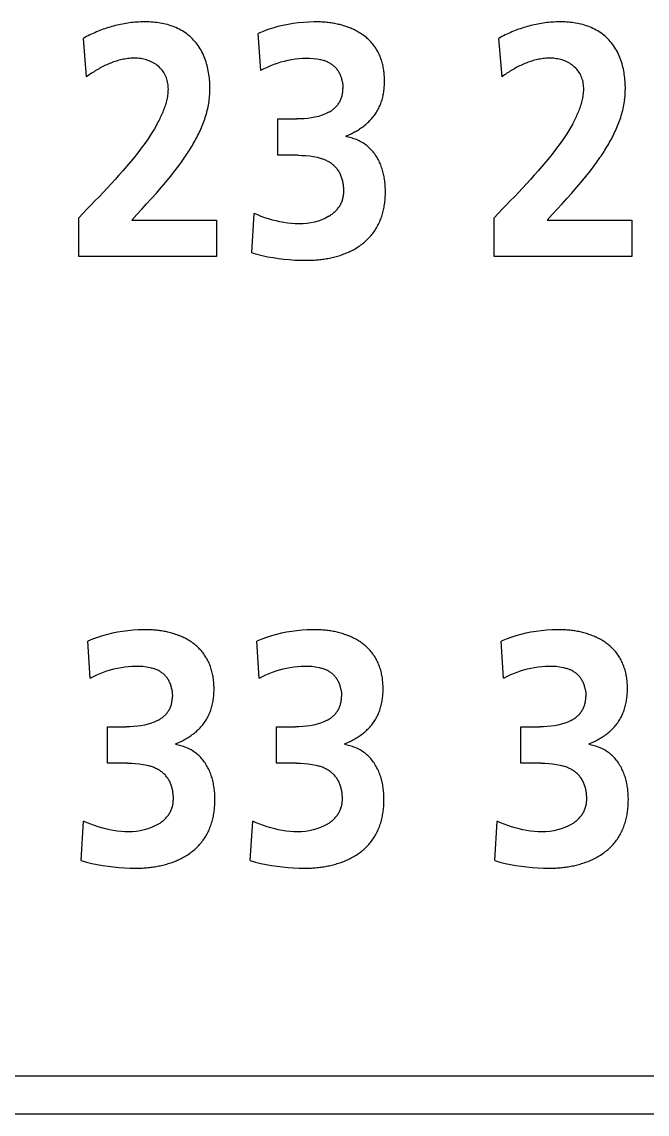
# Model space of a CAD drawing. Extents: x 168 to 388, y 259 to 356.
# Drawn here: x 315.9 to 320.78, y 321.17 to 329.69 of the extents above; entities that cross this region are included whole.
import ezdxf

# ---------------------------------------------------------------- set-up
doc = ezdxf.new("R2010")
doc.units = 0
doc.header["$MEASUREMENT"] = 0
doc.layers.get('0').update_dxf_attribs({"linetype": 'CONTINUOUS'})

msp = doc.modelspace()

# ---------------------------------------------------------------- linework, layer by layer
at = {"color": 7, "linetype": 'Continuous'}
for p, q in [((317.9395, 329.666), (317.9, 329.6565)), ((317.9788, 329.674), (317.9395, 329.666)), ((318.0188, 329.6807), (317.9788, 329.674)), ((318.059, 329.686), (318.0188, 329.6807)), ((318.1003, 329.6901), (318.059, 329.686)), ((318.1408, 329.6926), (318.1003, 329.6901)), ((318.1813, 329.6939), (318.1408, 329.6926)), ((318.2219, 329.6936), (318.1813, 329.6939)), ((317.7842, 329.6192), (317.7467, 329.6037)), ((317.7653, 329.3149), (317.7467, 329.6037)), ((317.8223, 329.6331), (317.7842, 329.6192)), ((317.8609, 329.6455), (317.8223, 329.6331)), ((317.9, 329.6565), (317.8609, 329.6455)), ((316.4062, 329.2659), (316.3807, 329.565)), ((319.6508, 329.2659), (319.6253, 329.565)), ((318.0913, 329.4093), (318.1196, 329.4102)), ((318.1196, 329.4102), (318.148, 329.41)), ((318.148, 329.41), (318.1764, 329.4082)), ((317.7665, 329.3155), (317.7917, 329.3287)), ((317.7917, 329.3287), (317.8174, 329.341)), ((317.8174, 329.341), (317.8435, 329.3524)), ((317.8435, 329.3524), (317.87, 329.3628)), ((317.87, 329.3628), (317.8965, 329.3722)), ((317.8965, 329.3722), (317.9237, 329.3807)), ((317.9237, 329.3807), (317.9512, 329.3882)), ((317.9512, 329.3882), (317.9789, 329.3946)), ((317.9789, 329.3946), (318.0065, 329.3998)), ((318.0065, 329.3998), (318.0346, 329.4041)), ((318.0346, 329.4041), (318.0629, 329.4073)), ((318.0629, 329.4073), (318.0913, 329.4093)), ((318.1764, 329.4082), (318.2047, 329.4047)), ((318.2047, 329.4047), (318.2326, 329.3991)), ((318.2326, 329.3991), (318.26, 329.3912)), ((318.4029, 329.2298), (318.4067, 329.2015)), ((318.4067, 329.2015), (318.4078, 329.1731)), ((318.2964, 328.9876), (318.2709, 328.975)), ((316.9578, 328.8982), (316.935, 328.8587)), ((317.8996, 328.6522), (317.8996, 328.9359)), ((317.8996, 328.9359), (318.0481, 328.9359)), ((318.0766, 328.9363), (318.0481, 328.9359)), ((318.105, 328.9378), (318.0766, 328.9363)), ((318.1334, 328.9404), (318.105, 328.9378)), ((318.1616, 328.9442), (318.1334, 328.9404)), ((318.1896, 328.9494), (318.1616, 328.9442)), ((318.2173, 328.9561), (318.1896, 328.9494)), ((318.2444, 328.9646), (318.2173, 328.9561)), ((318.2709, 328.975), (318.2444, 328.9646)), ((320.2023, 328.8981), (320.1795, 328.8585)), ((316.9109, 328.8199), (316.8857, 328.7818)), ((316.935, 328.8587), (316.9109, 328.8199)), ((320.1554, 328.8197), (320.1301, 328.7817)), ((320.1795, 328.8585), (320.1554, 328.8197)), ((316.8595, 328.7444), (316.8325, 328.7076)), ((316.8857, 328.7818), (316.8595, 328.7444)), ((320.1039, 328.7443), (320.0769, 328.7074)), ((320.1301, 328.7817), (320.1039, 328.7443)), ((316.8048, 328.6712), (316.7764, 328.6354)), ((316.8325, 328.7076), (316.8048, 328.6712)), ((318.0574, 328.6522), (317.8996, 328.6522)), ((318.0574, 328.6522), (318.0874, 328.6518)), ((318.0874, 328.6518), (318.1176, 328.65)), ((318.1176, 328.65), (318.1482, 328.647)), ((318.1482, 328.647), (318.1782, 328.6425)), ((318.1782, 328.6425), (318.2078, 328.6363)), ((320.0492, 328.6711), (320.0209, 328.6353)), ((320.0769, 328.7074), (320.0492, 328.6711)), ((316.7182, 328.5651), (316.6884, 328.5305)), ((316.7476, 328.6), (316.7182, 328.5651)), ((316.7764, 328.6354), (316.7476, 328.6)), ((317.0959, 328.5313), (317.1302, 328.5766)), ((318.2078, 328.6363), (318.237, 328.628)), ((319.9626, 328.5649), (319.9328, 328.5303)), ((319.992, 328.5999), (319.9626, 328.5649)), ((320.0209, 328.6353), (319.992, 328.5999)), ((320.3404, 328.5314), (320.3746, 328.5766)), ((316.6582, 328.4962), (316.6276, 328.4622)), ((316.6884, 328.5305), (316.6582, 328.4962)), ((317.0246, 328.4431), (317.0607, 328.4869)), ((317.0607, 328.4869), (317.0959, 328.5313)), ((319.9026, 328.4961), (319.872, 328.4621)), ((319.9328, 328.5303), (319.9026, 328.4961)), ((320.2691, 328.4431), (320.3052, 328.4869)), ((320.3052, 328.4869), (320.3404, 328.5314)), ((316.5656, 328.3952), (316.5342, 328.362)), ((316.5967, 328.4286), (316.5656, 328.3952)), ((316.6276, 328.4622), (316.5967, 328.4286)), ((316.9506, 328.3572), (316.9879, 328.3999)), ((316.9879, 328.3999), (317.0246, 328.4431)), ((319.81, 328.3951), (319.7786, 328.3619)), ((319.8411, 328.4285), (319.81, 328.3951)), ((319.872, 328.4621), (319.8411, 328.4285)), ((320.195, 328.3572), (320.2323, 328.3999)), ((320.2323, 328.3999), (320.2691, 328.4431)), ((316.5026, 328.329), (316.4709, 328.2962)), ((316.5342, 328.362), (316.5026, 328.329)), ((316.8747, 328.2729), (316.9128, 328.3149)), ((316.9128, 328.3149), (316.9506, 328.3572)), ((319.747, 328.3289), (319.7152, 328.2961)), ((319.7786, 328.3619), (319.747, 328.3289)), ((320.1191, 328.2729), (320.1572, 328.3149)), ((320.1572, 328.3149), (320.195, 328.3572)), ((316.4071, 328.2308), (316.3754, 328.1979)), ((316.4389, 328.2635), (316.4071, 328.2308)), ((316.4709, 328.2962), (316.4389, 328.2635)), ((316.798, 328.1893), (316.8364, 328.2311)), ((316.8364, 328.2311), (316.8747, 328.2729)), ((319.6514, 328.2308), (319.6196, 328.1979)), ((319.6833, 328.2634), (319.6514, 328.2308)), ((319.7152, 328.2961), (319.6833, 328.2634)), ((320.0425, 328.1893), (320.0808, 328.2311)), ((320.0808, 328.2311), (320.1191, 328.2729)), ((316.3754, 328.1979), (316.3438, 328.1649)), ((316.3438, 327.8633), (316.3438, 328.1649)), ((316.759, 328.147), (316.798, 328.1893)), ((316.759, 328.147), (317.4201, 328.147)), ((317.4201, 328.147), (317.4201, 327.8633)), ((317.6957, 327.8917), (317.7143, 328.1985)), ((317.7422, 328.1866), (317.7143, 328.1985)), ((317.7704, 328.1755), (317.7422, 328.1866)), ((317.7989, 328.1652), (317.7704, 328.1755)), ((317.8276, 328.1556), (317.7989, 328.1652)), ((317.8567, 328.147), (317.8276, 328.1556)), ((317.886, 328.1393), (317.8567, 328.147)), ((317.9156, 328.1327), (317.886, 328.1393)), ((317.9453, 328.127), (317.9156, 328.1327)), ((318.1861, 328.1307), (318.1565, 328.1241)), ((318.2152, 328.1392), (318.1861, 328.1307)), ((318.2436, 328.1496), (318.2152, 328.1392)), ((318.2712, 328.1621), (318.2436, 328.1496)), ((318.2977, 328.1768), (318.2712, 328.1621)), ((319.6196, 328.1979), (319.5881, 328.1649)), ((319.5881, 327.8633), (319.5881, 328.1649)), ((320.0035, 328.147), (320.0425, 328.1893)), ((320.0035, 328.147), (320.6647, 328.147)), ((320.6647, 328.147), (320.6647, 327.8633)), ((317.9759, 328.1224), (317.9453, 328.127)), ((318.0061, 328.1191), (317.9759, 328.1224)), ((318.0358, 328.117), (318.0061, 328.1191)), ((318.0661, 328.116), (318.0358, 328.117)), ((318.0964, 328.1167), (318.0661, 328.116)), ((318.1266, 328.1193), (318.0964, 328.1167)), ((318.1565, 328.1241), (318.1266, 328.1193)), ((317.6957, 327.8917), (317.7355, 327.8799)), ((317.7355, 327.8799), (317.7773, 327.8695)), ((317.4201, 327.8633), (316.3438, 327.8633)), ((317.7773, 327.8695), (317.8195, 327.8607)), ((317.8195, 327.8607), (317.8619, 327.8531)), ((317.8619, 327.8531), (317.9045, 327.8468)), ((317.9045, 327.8468), (317.9473, 327.8417)), ((317.9473, 327.8417), (317.9902, 327.8377)), ((317.9902, 327.8377), (318.0332, 327.8347)), ((318.0332, 327.8347), (318.0771, 327.8329)), ((318.0771, 327.8329), (318.1201, 327.8323)), ((318.1201, 327.8323), (318.1628, 327.8332)), ((320.6647, 327.8633), (319.5881, 327.8633)), ((316.5294, 324.9001), (316.4908, 324.8877)), ((316.5685, 324.911), (316.5294, 324.9001)), ((316.6079, 324.9205), (316.5685, 324.911)), ((316.6473, 324.9285), (316.6079, 324.9205)), ((316.6873, 324.9353), (316.6473, 324.9285)), ((316.7275, 324.9406), (316.6873, 324.9353)), ((316.7687, 324.9446), (316.7275, 324.9406)), ((316.8092, 324.9472), (316.7687, 324.9446)), ((316.8498, 324.9485), (316.8092, 324.9472)), ((316.8904, 324.9482), (316.8498, 324.9485)), ((317.8499, 324.9001), (317.8113, 324.8877)), ((317.889, 324.911), (317.8499, 324.9001)), ((317.9285, 324.9205), (317.889, 324.911)), ((317.9678, 324.9285), (317.9285, 324.9205)), ((318.0078, 324.9353), (317.9678, 324.9285)), ((318.048, 324.9406), (318.0078, 324.9353)), ((318.0892, 324.9446), (318.048, 324.9406)), ((318.1297, 324.9472), (318.0892, 324.9446)), ((318.1703, 324.9485), (318.1297, 324.9472)), ((318.2109, 324.9482), (318.1703, 324.9485)), ((319.7585, 324.9001), (319.7199, 324.8877)), ((319.7976, 324.911), (319.7585, 324.9001)), ((319.837, 324.9205), (319.7976, 324.911)), ((319.8764, 324.9285), (319.837, 324.9205)), ((319.9164, 324.9353), (319.8764, 324.9285)), ((319.9566, 324.9406), (319.9164, 324.9353)), ((319.9978, 324.9446), (319.9566, 324.9406)), ((320.0383, 324.9472), (319.9978, 324.9446)), ((320.0789, 324.9485), (320.0383, 324.9472)), ((320.1195, 324.9482), (320.0789, 324.9485)), ((316.4527, 324.8737), (316.4151, 324.8583)), ((316.4337, 324.5694), (316.4151, 324.8583)), ((316.4908, 324.8877), (316.4527, 324.8737)), ((317.7732, 324.8737), (317.7356, 324.8583)), ((317.7542, 324.5694), (317.7356, 324.8583)), ((317.8113, 324.8877), (317.7732, 324.8737)), ((319.6817, 324.8737), (319.6442, 324.8583)), ((319.6628, 324.5694), (319.6442, 324.8583)), ((319.7199, 324.8877), (319.6817, 324.8737)), ((316.565, 324.6268), (316.5922, 324.6352)), ((316.5922, 324.6352), (316.6196, 324.6427)), ((316.6196, 324.6427), (316.6474, 324.6491)), ((316.6474, 324.6491), (316.6749, 324.6544)), ((316.6749, 324.6544), (316.7031, 324.6586)), ((316.7031, 324.6586), (316.7314, 324.6618)), ((316.7314, 324.6618), (316.7598, 324.6639)), ((316.7598, 324.6639), (316.7881, 324.6648)), ((316.7881, 324.6648), (316.8165, 324.6645)), ((316.8165, 324.6645), (316.8449, 324.6628)), ((316.8449, 324.6628), (316.8732, 324.6592)), ((316.8732, 324.6592), (316.9011, 324.6536)), ((316.9011, 324.6536), (316.9285, 324.6458)), ((317.8853, 324.6267), (317.9125, 324.6352)), ((317.9125, 324.6352), (317.94, 324.6427)), ((317.94, 324.6427), (317.9677, 324.6491)), ((317.9677, 324.6491), (317.9953, 324.6544)), ((317.9953, 324.6544), (318.0235, 324.6587)), ((318.0235, 324.6587), (318.0518, 324.6618)), ((318.0518, 324.6618), (318.0802, 324.6639)), ((318.0802, 324.6639), (318.1085, 324.6648)), ((318.1085, 324.6648), (318.137, 324.6645)), ((318.137, 324.6645), (318.1654, 324.6628)), ((318.1654, 324.6628), (318.1937, 324.6592)), ((318.1937, 324.6592), (318.2216, 324.6536)), ((318.2216, 324.6536), (318.2489, 324.6458)), ((319.7941, 324.6268), (319.8212, 324.6352)), ((319.8212, 324.6352), (319.8487, 324.6427)), ((319.8487, 324.6427), (319.8765, 324.6491)), ((319.8765, 324.6491), (319.904, 324.6544)), ((319.904, 324.6544), (319.9322, 324.6586)), ((319.9322, 324.6586), (319.9605, 324.6618)), ((319.9605, 324.6618), (319.9889, 324.6639)), ((319.9889, 324.6639), (320.0171, 324.6648)), ((320.0171, 324.6648), (320.0456, 324.6645)), ((320.0456, 324.6645), (320.074, 324.6628)), ((320.074, 324.6628), (320.1023, 324.6592)), ((320.1023, 324.6592), (320.1302, 324.6536)), ((320.1302, 324.6536), (320.1575, 324.6458)), ((316.4349, 324.5701), (316.4602, 324.5832)), ((316.4602, 324.5832), (316.4859, 324.5955)), ((316.4859, 324.5955), (316.512, 324.6069)), ((316.512, 324.6069), (316.5384, 324.6174)), ((316.5384, 324.6174), (316.565, 324.6268)), ((317.7554, 324.57), (317.7806, 324.5832)), ((317.7806, 324.5832), (317.8063, 324.5955)), ((317.8063, 324.5955), (317.8324, 324.6069)), ((317.8324, 324.6069), (317.8589, 324.6174)), ((317.8589, 324.6174), (317.8853, 324.6267)), ((319.664, 324.5701), (319.6893, 324.5832)), ((319.6893, 324.5832), (319.7149, 324.5955)), ((319.7149, 324.5955), (319.741, 324.6069)), ((319.741, 324.6069), (319.7675, 324.6174)), ((319.7675, 324.6174), (319.7941, 324.6268)), ((317.0713, 324.4843), (317.0751, 324.4561)), ((318.3918, 324.4843), (318.3956, 324.4561)), ((320.3004, 324.4843), (320.3042, 324.4561)), ((317.0751, 324.4561), (317.0763, 324.4277)), ((318.3956, 324.4561), (318.3967, 324.4277)), ((320.3042, 324.4561), (320.3053, 324.4277)), ((316.886, 324.2107), (316.8584, 324.2039)), ((316.9132, 324.2191), (316.886, 324.2107)), ((316.9397, 324.2296), (316.9132, 324.2191)), ((316.9652, 324.2422), (316.9397, 324.2296)), ((318.2062, 324.2106), (318.1786, 324.2039)), ((318.2334, 324.2191), (318.2062, 324.2106)), ((318.2599, 324.2295), (318.2334, 324.2191)), ((318.2854, 324.2422), (318.2599, 324.2295)), ((320.1148, 324.2106), (320.0871, 324.2039)), ((320.142, 324.2191), (320.1148, 324.2106)), ((320.1685, 324.2295), (320.142, 324.2191)), ((320.194, 324.2422), (320.1685, 324.2295)), ((316.5684, 323.9068), (316.5684, 324.1905)), ((316.5684, 324.1905), (316.7169, 324.1905)), ((316.7454, 324.1909), (316.7169, 324.1905)), ((316.7738, 324.1924), (316.7454, 324.1909)), ((316.8022, 324.195), (316.7738, 324.1924)), ((316.8304, 324.1988), (316.8022, 324.195)), ((316.8584, 324.2039), (316.8304, 324.1988)), ((317.8886, 323.9068), (317.8886, 324.1905)), ((317.8886, 324.1905), (318.0371, 324.1905)), ((318.0655, 324.1909), (318.0371, 324.1905)), ((318.094, 324.1924), (318.0655, 324.1909)), ((318.1223, 324.195), (318.094, 324.1924)), ((318.1506, 324.1988), (318.1223, 324.195)), ((318.1786, 324.2039), (318.1506, 324.1988)), ((319.7972, 323.9068), (319.7972, 324.1905)), ((319.7972, 324.1905), (319.9457, 324.1905)), ((319.9741, 324.1909), (319.9457, 324.1905)), ((320.0026, 324.1924), (319.9741, 324.1909)), ((320.0309, 324.195), (320.0026, 324.1924)), ((320.0591, 324.1988), (320.0309, 324.195)), ((320.0871, 324.2039), (320.0591, 324.1988)), ((316.7259, 323.9068), (316.5684, 323.9068)), ((316.7259, 323.9068), (316.7558, 323.9063)), ((316.7558, 323.9063), (316.7861, 323.9046)), ((316.7861, 323.9046), (316.8167, 323.9016)), ((316.8167, 323.9016), (316.8467, 323.8971)), ((316.8467, 323.8971), (316.8764, 323.8908)), ((316.8764, 323.8908), (316.9055, 323.8825)), ((318.0464, 323.9068), (317.8886, 323.9068)), ((318.0464, 323.9068), (318.0763, 323.9063)), ((318.0763, 323.9063), (318.1065, 323.9046)), ((318.1065, 323.9046), (318.137, 323.9016)), ((318.137, 323.9016), (318.167, 323.8971)), ((318.167, 323.8971), (318.1966, 323.8908)), ((318.1966, 323.8908), (318.2258, 323.8825)), ((319.955, 323.9068), (319.7972, 323.9068)), ((319.955, 323.9068), (319.9849, 323.9063)), ((319.9849, 323.9063), (320.0152, 323.9046)), ((320.0152, 323.9046), (320.0456, 323.9016)), ((320.0456, 323.9016), (320.0756, 323.8971)), ((320.0756, 323.8971), (320.1053, 323.8909)), ((320.1053, 323.8909), (320.1344, 323.8826)), ((316.3641, 323.1463), (316.3827, 323.453)), ((316.4107, 323.4412), (316.3827, 323.453)), ((316.4389, 323.4301), (316.4107, 323.4412)), ((317.6843, 323.1463), (317.7029, 323.453)), ((317.7308, 323.4412), (317.7029, 323.453)), ((317.759, 323.4301), (317.7308, 323.4412)), ((319.5932, 323.1463), (319.6115, 323.453)), ((319.6394, 323.4412), (319.6115, 323.453)), ((319.6676, 323.4301), (319.6394, 323.4412)), ((316.4674, 323.4197), (316.4389, 323.4301)), ((316.4961, 323.4102), (316.4674, 323.4197)), ((316.5252, 323.4016), (316.4961, 323.4102)), ((316.5545, 323.3939), (316.5252, 323.4016)), ((316.5841, 323.3872), (316.5545, 323.3939)), ((316.6139, 323.3816), (316.5841, 323.3872)), ((316.6444, 323.377), (316.6139, 323.3816)), ((316.6745, 323.3737), (316.6444, 323.377)), ((316.7043, 323.3715), (316.6745, 323.3737)), ((316.7346, 323.3705), (316.7043, 323.3715)), ((316.7649, 323.3712), (316.7346, 323.3705)), ((316.7951, 323.3739), (316.7649, 323.3712)), ((316.825, 323.3786), (316.7951, 323.3739)), ((316.8546, 323.3852), (316.825, 323.3786)), ((316.8837, 323.3937), (316.8546, 323.3852)), ((316.9122, 323.4042), (316.8837, 323.3937)), ((316.9398, 323.4166), (316.9122, 323.4042)), ((316.9663, 323.4313), (316.9398, 323.4166)), ((317.7875, 323.4198), (317.759, 323.4301)), ((317.8163, 323.4103), (317.7875, 323.4198)), ((317.8454, 323.4016), (317.8163, 323.4103)), ((317.8747, 323.394), (317.8454, 323.4016)), ((317.9043, 323.3873), (317.8747, 323.394)), ((317.934, 323.3816), (317.9043, 323.3873)), ((317.9648, 323.377), (317.934, 323.3816)), ((317.9949, 323.3736), (317.9648, 323.377)), ((318.0245, 323.3715), (317.9949, 323.3736)), ((318.0548, 323.3705), (318.0245, 323.3715)), ((318.0851, 323.3712), (318.0548, 323.3705)), ((318.1153, 323.3739), (318.0851, 323.3712)), ((318.1453, 323.3786), (318.1153, 323.3739)), ((318.1749, 323.3852), (318.1453, 323.3786)), ((318.204, 323.3937), (318.1749, 323.3852)), ((318.2324, 323.4041), (318.204, 323.3937)), ((318.26, 323.4166), (318.2324, 323.4041)), ((318.2865, 323.4313), (318.26, 323.4166)), ((319.6961, 323.4198), (319.6676, 323.4301)), ((319.7249, 323.4103), (319.6961, 323.4198)), ((319.754, 323.4016), (319.7249, 323.4103)), ((319.7833, 323.394), (319.754, 323.4016)), ((319.8128, 323.3873), (319.7833, 323.394)), ((319.8426, 323.3816), (319.8128, 323.3873)), ((319.8734, 323.377), (319.8426, 323.3816)), ((319.9035, 323.3736), (319.8734, 323.377)), ((319.9331, 323.3715), (319.9035, 323.3736)), ((319.9634, 323.3705), (319.9331, 323.3715)), ((319.9937, 323.3712), (319.9634, 323.3705)), ((320.0239, 323.3739), (319.9937, 323.3712)), ((320.0539, 323.3786), (320.0239, 323.3739)), ((320.0834, 323.3852), (320.0539, 323.3786)), ((320.1125, 323.3937), (320.0834, 323.3852)), ((320.141, 323.4041), (320.1125, 323.3937)), ((320.1686, 323.4166), (320.141, 323.4041)), ((320.1951, 323.4313), (320.1686, 323.4166)), ((316.3641, 323.1463), (316.404, 323.1345)), ((316.404, 323.1345), (316.4458, 323.1241)), ((316.4458, 323.1241), (316.488, 323.1152)), ((316.488, 323.1152), (316.5304, 323.1077)), ((316.5304, 323.1077), (316.573, 323.1014)), ((316.573, 323.1014), (316.6158, 323.0962)), ((317.6843, 323.1463), (317.7244, 323.1345)), ((317.7244, 323.1345), (317.7662, 323.1241)), ((317.7662, 323.1241), (317.8084, 323.1152)), ((317.8084, 323.1152), (317.8508, 323.1077)), ((317.8508, 323.1077), (317.8935, 323.1014)), ((317.8935, 323.1014), (317.9362, 323.0962)), ((319.5932, 323.1463), (319.633, 323.1345)), ((319.633, 323.1345), (319.6748, 323.1241)), ((319.6748, 323.1241), (319.717, 323.1152)), ((319.717, 323.1152), (319.7594, 323.1077)), ((319.7594, 323.1077), (319.8021, 323.1014)), ((319.8021, 323.1014), (319.8448, 323.0962)), ((316.6158, 323.0962), (316.6587, 323.0922)), ((316.6587, 323.0922), (316.7016, 323.0893)), ((316.7016, 323.0893), (316.7455, 323.0874)), ((316.7455, 323.0874), (316.7886, 323.0868)), ((316.7886, 323.0868), (316.8313, 323.0878)), ((317.9362, 323.0962), (317.9792, 323.0922)), ((317.9792, 323.0922), (318.0221, 323.0893)), ((318.0221, 323.0893), (318.0661, 323.0874)), ((318.0661, 323.0874), (318.1091, 323.0868)), ((318.1091, 323.0868), (318.1517, 323.0878)), ((319.8448, 323.0962), (319.8877, 323.0922)), ((319.8877, 323.0922), (319.9307, 323.0893)), ((319.9307, 323.0893), (319.9746, 323.0874)), ((319.9746, 323.0874), (320.0177, 323.0868)), ((320.0177, 323.0868), (320.0603, 323.0878)), ((277.9148, 321.4664), (332.2157, 321.4664)), ((332.2157, 321.1667), (277.9148, 321.1667))]:
    msp.add_line(p, q, dxfattribs=at)
for centre, radius, start, end in [((316.876, 328.6909), 1.0043, 103.36126, 106.59711), ((316.8714, 328.7105), 0.9842, 100.06025, 103.36209), ((316.8666, 328.7372), 0.957, 96.66723, 100.06278), ((316.8632, 328.7661), 0.9279, 93.2005, 96.66457), ((316.8606, 328.8193), 0.8747, 89.5066, 93.22179), ((316.8618, 328.9285), 0.7655, 85.28579, 89.53092), ((316.8704, 329.0323), 0.6613, 80.37307, 85.28715), ((316.8846, 329.1159), 0.5766, 74.73974, 80.37605), ((316.9029, 329.1826), 0.5074, 68.34024, 74.74447), ((318.1984, 328.8762), 0.8177, 85.50688, 88.34998), ((318.202, 328.927), 0.7668, 82.45016, 85.48231), ((318.2036, 328.9391), 0.7546, 79.37014, 82.45132), ((318.2135, 328.9905), 0.7023, 76.07312, 79.3839), ((318.2273, 329.0463), 0.6448, 72.45548, 76.07467), ((320.1203, 328.6909), 1.0043, 103.34681, 106.58266), ((320.1159, 328.7095), 0.9852, 100.04989, 103.34829), ((320.1113, 328.7357), 0.9585, 96.66257, 100.05286), ((320.1078, 328.7649), 0.9292, 93.1988, 96.65875), ((320.1052, 328.819), 0.875, 89.50742, 93.22101), ((320.1064, 328.9285), 0.7655, 85.28687, 89.53177), ((320.115, 329.0323), 0.6613, 80.37408, 85.28816), ((320.1292, 329.1159), 0.5766, 74.74073, 80.37704), ((320.1474, 329.1825), 0.5074, 68.341, 74.745), ((316.8764, 328.6849), 1.0101, 116.1725, 119.38956), ((316.8791, 328.6792), 1.0164, 112.96936, 116.16672), ((316.881, 328.6748), 1.0211, 109.79068, 112.97314), ((316.8795, 328.679), 1.0167, 106.59467, 109.79088), ((316.9232, 329.2341), 0.452, 61.13878, 68.32888), ((316.9415, 329.2671), 0.4143, 53.29846, 61.1424), ((316.9505, 329.2795), 0.3989, 45.13562, 53.28193), ((318.2449, 329.102), 0.5863, 68.4922, 72.45759), ((318.2641, 329.1507), 0.534, 64.14055, 68.49428), ((318.286, 329.1956), 0.4841, 59.34164, 64.14485), ((318.3069, 329.2311), 0.4429, 54.08444, 59.33457), ((318.3261, 329.2576), 0.4102, 48.42063, 54.08901), ((320.1174, 328.6932), 1.0011, 116.19997, 119.44613), ((320.121, 328.6857), 1.0094, 112.97233, 116.19168), ((320.124, 328.6787), 1.017, 109.78144, 112.97674), ((320.1233, 328.6806), 1.015, 106.58138, 109.78309), ((320.1678, 329.2341), 0.452, 61.14116, 68.33102), ((320.186, 329.2671), 0.4143, 53.30082, 61.14453), ((320.1951, 329.2795), 0.3989, 45.13715, 53.28347), ((316.9486, 329.2781), 0.4013, 36.98358, 45.08183), ((316.9329, 329.2665), 0.4209, 29.2406, 36.96183), ((318.341, 329.2746), 0.3876, 42.39634, 48.39476), ((318.3491, 329.282), 0.3766, 36.22829, 42.4026), ((318.3502, 329.2831), 0.375, 29.98938, 36.18865), ((320.1932, 329.2781), 0.4013, 36.98567, 45.08392), ((320.1775, 329.2665), 0.4209, 29.24284, 36.96408), ((316.7791, 328.9982), 0.4121, 89.34501, 95.57474), ((316.7799, 329.0725), 0.3378, 81.59194, 89.3395), ((316.8947, 329.245), 0.4646, 22.25092, 29.24548), ((316.8414, 329.2233), 0.5222, 16.02195, 22.24526), ((318.3381, 329.2761), 0.3891, 24.01648, 29.99291), ((318.3208, 329.2685), 0.408, 18.29602, 23.99463), ((320.0233, 329.001), 0.4093, 89.18268, 95.59171), ((320.0243, 329.0736), 0.3367, 81.39995, 89.17201), ((320.1393, 329.245), 0.4646, 22.25227, 29.24683), ((320.086, 329.2233), 0.5222, 16.02301, 22.24678), ((316.9265, 328.5754), 0.8639, 117.85247, 120.88163), ((316.8775, 328.6683), 0.7589, 114.4082, 117.85669), ((316.8396, 328.7519), 0.6671, 110.48879, 114.41179), ((316.8119, 328.8261), 0.5879, 106.03895, 110.4905), ((316.7935, 328.8902), 0.5212, 101.02316, 106.04376), ((316.7844, 328.9358), 0.4748, 95.48192, 100.99409), ((316.7835, 329.0992), 0.3108, 73.10997, 81.52981), ((316.7927, 329.1289), 0.2798, 63.81276, 73.14498), ((316.8067, 329.1572), 0.2482, 53.27521, 63.82004), ((316.8213, 329.177), 0.2235, 41.54457, 53.25159), ((316.8292, 329.1844), 0.2127, 29.17615, 41.47696), ((316.7654, 329.2016), 0.6013, 10.60314, 16.00742), ((318.1738, 329.1355), 0.2699, 65.32741, 71.37255), ((318.1889, 329.1684), 0.2336, 58.34311, 65.32645), ((318.2034, 329.192), 0.2059, 50.57057, 58.33736), ((318.2132, 329.2039), 0.1906, 42.01217, 50.57413), ((318.2153, 329.206), 0.1875, 33.24971, 41.95059), ((318.2832, 329.2561), 0.4475, 13.10152, 18.29689), ((318.2411, 329.2462), 0.4908, 8.36686, 13.10409), ((320.172, 328.5741), 0.8655, 117.87738, 120.90127), ((320.1228, 328.6673), 0.7601, 114.4396, 117.88259), ((320.0846, 328.7514), 0.6678, 110.52296, 114.4423), ((320.0566, 328.8262), 0.5879, 106.07336, 110.52514), ((320.038, 328.8908), 0.5206, 101.05267, 106.07945), ((320.0287, 328.9372), 0.4733, 95.49279, 101.0226), ((320.0278, 329.099), 0.311, 72.9308, 81.34514), ((320.0371, 329.1289), 0.2797, 63.60744, 72.96277), ((320.0512, 329.1572), 0.2481, 53.06835, 63.61592), ((320.0659, 329.1769), 0.2235, 41.33436, 53.04345), ((320.0738, 329.1842), 0.2128, 29.18616, 41.26415), ((320.01, 329.2016), 0.6012, 10.60522, 16.00973), ((317.04, 328.3928), 1.0789, 123.5017, 125.97724), ((316.9885, 328.472), 0.9845, 120.88654, 123.54472), ((316.8229, 329.1812), 0.2198, 17.19078, 29.09552), ((316.7957, 329.173), 0.2482, 6.59179, 17.13571), ((316.6398, 329.178), 0.7291, 6.15013, 10.60764), ((316.6063, 329.1736), 0.7628, 1.95556, 6.21582), ((318.2103, 329.2029), 0.1935, 24.76874, 33.20276), ((318.1938, 329.1953), 0.2116, 17.06177, 24.77385), ((318.1583, 329.1845), 0.2487, 10.47451, 17.03652), ((318.1857, 329.2381), 0.5468, 4.11355, 8.36532), ((318.117, 329.2332), 0.6157, 0.33899, 4.11581), ((320.2848, 328.3925), 1.0794, 123.51631, 125.97673), ((320.2341, 328.4704), 0.9863, 120.90715, 123.56051), ((320.0677, 329.1811), 0.2197, 17.19414, 29.10734), ((320.0408, 329.173), 0.2478, 6.57772, 17.14085), ((319.8843, 329.178), 0.7291, 6.1515, 10.60855), ((319.8511, 329.1736), 0.7626, 1.95731, 6.21825), ((316.6872, 329.1709), 0.357, 350.26222, 357.59632), ((316.7528, 329.1681), 0.2914, 357.61199, 6.5932), ((316.6257, 329.1742), 0.7434, 357.58584, 1.95744), ((318.1404, 329.1745), 0.2673, 353.60241, 359.69427), ((318.2433, 329.2198), 0.4887, 347.7226, 352.48021), ((318.1829, 329.2278), 0.5496, 352.47757, 356.70804), ((318.1052, 329.2323), 0.6274, 356.70787, 0.41481), ((319.9318, 329.1709), 0.3571, 350.24024, 357.57366), ((319.9976, 329.1681), 0.2912, 357.58682, 6.57535), ((319.8708, 329.1742), 0.7429, 357.58447, 1.95881), ((316.5866, 329.1881), 0.4591, 344.56536, 350.27428), ((316.6831, 329.1696), 0.6857, 348.28832, 353.02693), ((316.6554, 329.1729), 0.7137, 353.03688, 357.59106), ((318.217, 329.1628), 0.1897, 328.75342, 337.35452), ((318.2117, 329.1648), 0.1953, 337.39741, 345.75179), ((318.1982, 329.1681), 0.2092, 345.78969, 353.58693), ((318.3252, 329.1987), 0.404, 336.6677, 342.42288), ((318.292, 329.2092), 0.4389, 342.41931, 347.71731), ((319.8308, 329.1882), 0.4595, 344.54664, 350.25143), ((319.9283, 329.1696), 0.6852, 348.28007, 353.02256), ((319.9005, 329.1729), 0.7131, 353.03214, 357.58976), ((316.3522, 329.2626), 0.7053, 336.3794, 340.08726), ((316.4728, 329.2189), 0.577, 340.0895, 344.62352), ((316.6099, 329.1851), 0.7606, 343.992, 348.26393), ((318.1674, 329.2202), 0.266, 299.02738, 305.16092), ((318.1873, 329.192), 0.2315, 305.15492, 312.20306), ((318.2035, 329.174), 0.2072, 312.22981, 320.10533), ((318.2163, 329.1633), 0.1905, 320.11389, 328.74291), ((318.3497, 329.1876), 0.3771, 324.41121, 330.5775), ((318.3431, 329.1911), 0.3846, 330.60028, 336.64611), ((319.5963, 329.2628), 0.7058, 336.36737, 340.07271), ((319.717, 329.219), 0.5775, 340.07517, 344.60599), ((319.8549, 329.1852), 0.7602, 343.98131, 348.25599), ((316.0225, 329.4153), 1.0687, 331.06378, 333.51228), ((316.1698, 329.3423), 0.9043, 333.4906, 336.38342), ((316.4112, 329.2487), 0.9694, 336.91182, 340.2643), ((316.5053, 329.2151), 0.8694, 340.25892, 343.99702), ((318.295, 329.241), 0.4537, 307.46992, 312.59475), ((318.3236, 329.2097), 0.4113, 312.60993, 318.26296), ((318.3429, 329.1925), 0.3855, 318.26598, 324.40616), ((319.2669, 329.4155), 1.069, 331.05232, 333.50036), ((319.4139, 329.3425), 0.9049, 333.48064, 336.37186), ((319.6559, 329.2489), 0.9692, 336.89846, 340.2514), ((319.7502, 329.2152), 0.8691, 340.24611, 343.98558), ((316.1804, 329.3549), 1.2235, 331.26151, 333.91762), ((316.305, 329.294), 1.0848, 333.91689, 336.9126), ((318.157, 329.4597), 0.7127, 292.62689, 295.78712), ((318.1523, 329.4709), 0.7248, 295.74214, 298.95026), ((318.2191, 329.3502), 0.5869, 298.94377, 302.90527), ((318.2606, 329.2859), 0.5103, 302.91485, 307.47133), ((319.4248, 329.3554), 1.2238, 331.2492, 333.90462), ((319.5496, 329.2943), 1.0849, 333.90437, 336.89985), ((316.0269, 329.4391), 1.3986, 328.93844, 331.26205), ((318.3798, 328.4409), 0.3596, 74.91271, 81.77561), ((318.3806, 328.4432), 0.3571, 68.0279, 74.94232), ((318.3922, 328.4717), 0.3263, 60.47471, 68.03913), ((318.3959, 328.4787), 0.3184, 52.70609, 60.43854), ((318.3934, 328.4757), 0.3223, 45.01698, 52.67527), ((319.271, 329.4398), 1.3993, 328.92673, 331.24919), ((315.6756, 329.6599), 1.8136, 325.11338, 326.89754), ((315.864, 329.5371), 1.5886, 326.89813, 328.94376), ((318.3835, 328.4659), 0.3362, 37.65669, 44.99835), ((318.3623, 328.4496), 0.3629, 30.72716, 37.65715), ((318.9186, 329.6613), 1.8155, 325.10344, 326.88805), ((319.1076, 329.538), 1.5899, 326.8894, 328.93343), ((315.4604, 329.8098), 2.0758, 323.55261, 325.11814), ((318.1311, 328.3029), 0.3419, 66.89328, 71.97206), ((318.1504, 328.348), 0.2928, 60.96345, 66.8943), ((318.1693, 328.382), 0.2539, 54.12845, 60.96776), ((318.1832, 328.4014), 0.2301, 46.55889, 54.10706), ((318.1935, 328.4125), 0.2149, 38.44259, 46.52299), ((318.3309, 328.431), 0.3994, 24.54805, 30.72785), ((318.2918, 328.4131), 0.4424, 18.96768, 24.54719), ((318.2454, 328.3971), 0.4915, 13.94972, 18.9717), ((318.7023, 329.812), 2.0791, 323.54518, 325.10819), ((318.1924, 328.4115), 0.2164, 30.42136, 38.44682), ((318.1819, 328.4056), 0.2285, 22.77175, 30.37189), ((318.1623, 328.3975), 0.2496, 15.80459, 22.76068), ((318.1921, 328.3838), 0.5465, 9.41156, 13.95566), ((318.1447, 328.3759), 0.5945, 5.26233, 9.41468), ((318.1111, 328.383), 0.3029, 10.05798, 15.79209), ((318.0671, 328.3745), 0.3477, 5.17123, 10.16526), ((318.0843, 328.3761), 0.3304, 359.91608, 5.17193), ((318.077, 328.3698), 0.6625, 1.52394, 5.24898), ((317.9962, 328.3674), 0.7433, 358.22795, 1.54858), ((318.2145, 328.3655), 0.1996, 336.82403, 345.52606), ((318.2028, 328.3677), 0.2115, 345.71591, 353.92265), ((318.1314, 328.3754), 0.2833, 353.91553, 0.04518), ((318.1131, 328.3598), 0.6261, 350.70064, 354.64312), ((318.0537, 328.3655), 0.6858, 354.63994, 358.23942), ((318.1802, 328.3889), 0.2414, 313.35499, 320.49814), ((318.1964, 328.3754), 0.2203, 320.53504, 328.41468), ((318.2082, 328.3681), 0.2065, 328.41646, 336.82897), ((318.2151, 328.3392), 0.522, 341.66876, 346.39843), ((318.1653, 328.3513), 0.5732, 346.39468, 350.70167), ((318.1353, 328.4424), 0.3114, 301.45297, 307.02973), ((318.1578, 328.4126), 0.274, 307.02748, 313.36438), ((318.2771, 328.3168), 0.4561, 331.07041, 336.48363), ((318.2578, 328.3251), 0.477, 336.49221, 341.66697), ((318.2959, 328.3064), 0.4346, 319.70703, 325.38777), ((318.2942, 328.3073), 0.4365, 325.41775, 331.07353), ((318.2615, 328.3452), 0.4865, 303.59909, 308.68887), ((318.2798, 328.3224), 0.4573, 308.68436, 314.08246), ((318.2912, 328.3103), 0.4406, 314.10785, 319.71026), ((318.1771, 328.5179), 0.6794, 286.92278, 290.55617), ((318.1976, 328.4632), 0.621, 290.55468, 294.53015), ((318.219, 328.4164), 0.5695, 294.52927, 298.86376), ((318.2418, 328.375), 0.5222, 298.8606, 303.58752), ((318.1221, 328.8), 0.9676, 272.41084, 274.962), ((318.1273, 328.738), 0.9054, 274.97241, 277.69887), ((318.1327, 328.6983), 0.8654, 277.69739, 280.54988), ((318.1435, 328.641), 0.807, 280.54068, 283.59941), ((318.159, 328.5773), 0.7415, 283.5978, 286.92714), ((316.8668, 324.1308), 0.8177, 85.50688, 88.34998), ((316.8705, 324.1816), 0.7668, 82.45016, 85.48231), ((316.8721, 324.1937), 0.7546, 79.37131, 82.45249), ((316.8819, 324.245), 0.7023, 76.07185, 79.3824), ((316.8958, 324.3009), 0.6448, 72.45586, 76.07505), ((316.9134, 324.3566), 0.5863, 68.4922, 72.45759), ((316.9326, 324.4052), 0.5341, 64.14066, 68.49416), ((318.1873, 324.1308), 0.8177, 85.50643, 88.34907), ((318.191, 324.1816), 0.7668, 82.45064, 85.48301), ((318.1926, 324.1937), 0.7546, 79.36918, 82.45082), ((318.2024, 324.2451), 0.7023, 76.07133, 79.38257), ((318.2163, 324.3009), 0.6448, 72.45445, 76.07272), ((318.2339, 324.3566), 0.5863, 68.49108, 72.45716), ((318.2531, 324.4053), 0.534, 64.13932, 68.49374), ((320.0959, 324.1308), 0.8177, 85.50628, 88.34846), ((320.0996, 324.1816), 0.7668, 82.44942, 85.48202), ((320.1012, 324.1937), 0.7546, 79.36963, 82.45127), ((320.111, 324.2451), 0.7023, 76.07193, 79.38317), ((320.1249, 324.3009), 0.6448, 72.45489, 76.0727), ((320.1425, 324.3566), 0.5863, 68.49155, 72.45763), ((320.1617, 324.4052), 0.534, 64.13916, 68.49358), ((316.9544, 324.4502), 0.4841, 59.34097, 64.14418), ((316.9754, 324.4857), 0.4429, 54.08562, 59.33575), ((316.9946, 324.5121), 0.4102, 48.41953, 54.08791), ((317.0095, 324.5291), 0.3876, 42.39834, 48.39676), ((318.2749, 324.4502), 0.484, 59.33755, 64.14167), ((318.2959, 324.4857), 0.4428, 54.08199, 59.33303), ((318.3151, 324.5121), 0.4102, 48.41533, 54.08463), ((318.33, 324.5291), 0.3876, 42.39185, 48.39118), ((320.1835, 324.4502), 0.484, 59.33764, 64.14176), ((320.2045, 324.4857), 0.4428, 54.08236, 59.3334), ((320.2237, 324.5121), 0.4102, 48.415, 54.08452), ((320.2386, 324.5291), 0.3876, 42.39172, 48.39128), ((317.0176, 324.5365), 0.3766, 36.2272, 42.4015), ((317.0187, 324.5376), 0.375, 29.98938, 36.18865), ((317.0066, 324.5306), 0.3891, 24.0185, 29.9947), ((318.3381, 324.5365), 0.3766, 36.22137, 42.39659), ((318.3392, 324.5376), 0.3751, 29.98227, 36.18177), ((318.3271, 324.5306), 0.3891, 24.01053, 29.98742), ((320.2467, 324.5365), 0.3766, 36.22056, 42.39601), ((320.2478, 324.5376), 0.375, 29.98139, 36.18111), ((320.2356, 324.5306), 0.3891, 24.01051, 29.98739), ((316.8422, 324.39), 0.2699, 65.32801, 71.37201), ((316.8574, 324.423), 0.2336, 58.34521, 65.3274), ((316.9892, 324.5231), 0.408, 18.2947, 23.99331), ((316.9517, 324.5106), 0.4475, 13.10152, 18.29689), ((318.1628, 324.39), 0.2699, 65.32917, 71.37453), ((318.1779, 324.423), 0.2336, 58.34372, 65.32775), ((318.3097, 324.5231), 0.408, 18.28758, 23.98642), ((318.2721, 324.5106), 0.4476, 13.09587, 18.29056), ((320.0713, 324.39), 0.2699, 65.33104, 71.37641), ((320.0865, 324.423), 0.2336, 58.34288, 65.32668), ((320.2183, 324.5231), 0.408, 18.28656, 23.9854), ((320.1807, 324.5106), 0.4476, 13.0934, 18.28878), ((316.8719, 324.4466), 0.2059, 50.56041, 58.33704), ((316.8817, 324.4584), 0.1905, 42.00411, 50.56562), ((316.8838, 324.4606), 0.1875, 33.2428, 41.94253), ((316.8787, 324.4575), 0.1935, 24.76366, 33.19608), ((316.9095, 324.5008), 0.4908, 8.36686, 13.10409), ((316.8541, 324.4927), 0.5468, 4.11495, 8.36673), ((318.1924, 324.4466), 0.2059, 50.57256, 58.33775), ((318.2022, 324.4584), 0.1905, 42.01328, 50.57593), ((318.2043, 324.4606), 0.1875, 33.25085, 41.95264), ((318.1993, 324.4575), 0.1934, 24.7684, 33.20311), ((318.2299, 324.5008), 0.491, 8.36184, 13.09815), ((318.1746, 324.4927), 0.5468, 4.10694, 8.35917), ((320.101, 324.4466), 0.2059, 50.57126, 58.33714), ((320.1108, 324.4584), 0.1905, 42.01328, 50.57593), ((320.1129, 324.4606), 0.1875, 33.24937, 41.95093), ((320.1078, 324.4575), 0.1934, 24.76937, 33.20408), ((320.1385, 324.5008), 0.4909, 8.35808, 13.09531), ((320.0831, 324.4926), 0.5469, 4.10697, 8.35852), ((316.8623, 324.4499), 0.2116, 17.05887, 24.76889), ((316.8268, 324.4391), 0.2486, 10.47138, 17.03271), ((316.7855, 324.4877), 0.6157, 0.33899, 4.11581), ((316.7737, 324.4868), 0.6274, 356.70783, 0.41478), ((318.1828, 324.4499), 0.2115, 17.06342, 24.77596), ((318.1473, 324.4391), 0.2487, 10.47244, 17.03468), ((318.1062, 324.4877), 0.6154, 0.33068, 4.10957), ((318.0952, 324.4868), 0.6264, 356.69489, 0.40825), ((320.0914, 324.4499), 0.2116, 17.06165, 24.77396), ((320.0559, 324.4391), 0.2487, 10.47256, 17.03457), ((320.0144, 324.4877), 0.6158, 0.33042, 4.10679), ((320.003, 324.4868), 0.6272, 356.70008, 0.40885), ((316.8663, 324.4227), 0.2096, 345.82353, 353.60245), ((316.8085, 324.4291), 0.2678, 353.61773, 359.69768), ((316.9118, 324.4744), 0.4887, 347.72096, 352.47858), ((316.8514, 324.4823), 0.5496, 352.47911, 356.70958), ((318.1872, 324.4227), 0.2092, 345.79039, 353.58694), ((318.1294, 324.4291), 0.2674, 353.60264, 359.69404), ((318.2333, 324.4743), 0.4876, 347.68649, 352.4551), ((318.1732, 324.4823), 0.5483, 352.45304, 356.69428), ((320.0958, 324.4227), 0.2092, 345.78967, 353.58622), ((320.038, 324.4291), 0.2674, 353.60265, 359.69451), ((320.1412, 324.4743), 0.4884, 347.70632, 352.46783), ((320.0808, 324.4823), 0.5493, 352.46575, 356.69897), ((316.8722, 324.4281), 0.2068, 312.31126, 320.19823), ((316.8848, 324.4176), 0.1904, 320.20974, 328.79573), ((316.8853, 324.4173), 0.1898, 328.80371, 337.39955), ((316.8799, 324.4193), 0.1956, 337.44435, 345.78637), ((317.0116, 324.4457), 0.3846, 330.60005, 336.64634), ((316.9937, 324.4532), 0.404, 336.66566, 342.4213), ((316.9605, 324.4638), 0.4389, 342.42056, 347.71879), ((318.1925, 324.4285), 0.2072, 312.23265, 320.10818), ((318.2052, 324.4178), 0.1906, 320.11553, 328.745), ((318.2059, 324.4174), 0.1897, 328.75273, 337.35337), ((318.2007, 324.4194), 0.1953, 337.40019, 345.75411), ((318.3322, 324.4459), 0.3845, 330.54721, 336.59555), ((318.3146, 324.4533), 0.4036, 336.61495, 342.37677), ((318.2817, 324.4638), 0.4382, 342.37518, 347.68211), ((320.101, 324.4285), 0.2072, 312.23422, 320.10952), ((320.1138, 324.4178), 0.1906, 320.1176, 328.74571), ((320.1145, 324.4174), 0.1897, 328.75285, 337.35326), ((320.1092, 324.4194), 0.1953, 337.4003, 345.75399), ((320.2231, 324.4532), 0.4036, 336.64041, 342.40155), ((320.1899, 324.4637), 0.4385, 342.39989, 347.7027), ((316.8362, 324.4741), 0.2653, 299.07959, 305.2287), ((316.8561, 324.446), 0.2309, 305.22199, 312.28569), ((317.0114, 324.447), 0.3854, 318.265, 324.40541), ((317.0182, 324.4421), 0.377, 324.40979, 330.57654), ((318.1563, 324.4748), 0.266, 299.02897, 305.16274), ((318.1762, 324.4466), 0.2315, 305.15649, 312.20463), ((318.3316, 324.4475), 0.3859, 318.22539, 324.3548), ((318.3386, 324.4425), 0.3772, 324.35754, 330.52199), ((320.0649, 324.4748), 0.266, 299.03175, 305.16552), ((320.0848, 324.4466), 0.2315, 305.15775, 312.20589), ((320.2407, 324.447), 0.3852, 318.24097, 324.36901), ((320.2475, 324.4421), 0.3768, 324.37403, 330.54536), ((320.241, 324.4456), 0.3843, 330.56823, 336.62), ((316.9291, 324.5405), 0.5103, 302.91382, 307.47006), ((316.9635, 324.4955), 0.4537, 307.46884, 312.59367), ((316.9921, 324.4642), 0.4113, 312.60894, 318.26197), ((318.2488, 324.5415), 0.5114, 302.90137, 307.44845), ((318.2834, 324.4963), 0.4545, 307.44682, 312.56248), ((318.3121, 324.4649), 0.412, 312.57618, 318.22073), ((320.1583, 324.5406), 0.5103, 302.88348, 307.44042), ((320.1928, 324.4956), 0.4536, 307.44167, 312.56833), ((320.2214, 324.4643), 0.4111, 312.58031, 318.23655), ((316.8255, 324.7144), 0.7128, 292.62639, 295.78616), ((317.0482, 323.6954), 0.3596, 74.91271, 81.77561), ((316.8207, 324.7255), 0.7248, 295.741, 298.94889), ((317.0491, 323.6978), 0.3571, 68.02916, 74.94358), ((316.8875, 324.6048), 0.5869, 298.94389, 302.90515), ((318.1449, 324.7161), 0.7146, 292.62741, 295.78764), ((318.3684, 323.6946), 0.3604, 74.94228, 81.79167), ((318.1403, 324.7269), 0.7264, 295.74287, 298.94435), ((318.3692, 323.6969), 0.358, 68.07399, 74.97284), ((318.2072, 324.606), 0.5882, 298.93713, 302.89061), ((320.0544, 324.7153), 0.7135, 292.58362, 295.75737), ((320.277, 323.6946), 0.3604, 74.94347, 81.79194), ((320.0499, 324.7259), 0.7251, 295.7128, 298.92001), ((320.2778, 323.6969), 0.358, 68.07528, 74.97321), ((320.1167, 324.6051), 0.587, 298.91399, 302.87549), ((317.0606, 323.7263), 0.3263, 60.47424, 68.03843), ((317.0643, 323.7332), 0.3184, 52.70682, 60.43928), ((317.0618, 323.7302), 0.3224, 45.0161, 52.67415), ((317.0519, 323.7205), 0.3362, 37.65768, 44.99911), ((318.3808, 323.7257), 0.3269, 60.53113, 68.08457), ((318.3847, 323.7329), 0.3187, 52.73996, 60.49622), ((318.3823, 323.73), 0.3224, 45.04765, 52.70616), ((318.3726, 323.7204), 0.3361, 37.68488, 45.03089), ((320.2894, 323.7257), 0.3269, 60.53327, 68.0851), ((320.2933, 323.7329), 0.3187, 52.74019, 60.49942), ((320.2909, 323.73), 0.3224, 45.04921, 52.70612), ((320.2811, 323.7204), 0.3362, 37.68796, 45.03237), ((316.7996, 323.5567), 0.3426, 66.91389, 71.9842), ((316.8188, 323.6019), 0.2935, 60.99401, 66.9141), ((317.0308, 323.7042), 0.3629, 30.7279, 37.65789), ((316.9994, 323.6855), 0.3995, 24.54743, 30.72723), ((318.1198, 323.5571), 0.3423, 66.89335, 71.96801), ((318.1391, 323.6022), 0.2932, 60.97187, 66.89585), ((318.3516, 323.7042), 0.3627, 30.74578, 37.68493), ((318.3202, 323.6856), 0.3991, 24.55926, 30.7457), ((320.0286, 323.5573), 0.3421, 66.90868, 71.98631), ((320.0479, 323.6025), 0.2929, 60.98071, 66.91064), ((320.2601, 323.7042), 0.3627, 30.74701, 37.68776), ((320.2288, 323.6855), 0.3992, 24.5618, 30.7471), ((316.8378, 323.636), 0.2545, 54.17154, 60.99918), ((316.8518, 323.6555), 0.2305, 46.61303, 54.15112), ((316.8622, 323.6668), 0.2152, 38.50134, 46.57601), ((316.8611, 323.6659), 0.2165, 30.48078, 38.50647), ((316.9603, 323.6677), 0.4424, 18.96818, 24.54768), ((316.9139, 323.6517), 0.4915, 13.95138, 18.97335), ((318.158, 323.6362), 0.2543, 54.14616, 60.97586), ((318.1719, 323.6556), 0.2304, 46.58727, 54.12513), ((318.1823, 323.6668), 0.2152, 38.4782, 46.5499), ((318.1812, 323.6659), 0.2165, 30.46161, 38.48295), ((318.2811, 323.6677), 0.4421, 18.9746, 24.56006), ((318.2347, 323.6517), 0.4912, 13.95083, 18.97761), ((320.0668, 323.6365), 0.254, 54.14532, 60.98395), ((320.0807, 323.6559), 0.2301, 46.57629, 54.12446), ((320.0911, 323.6671), 0.2149, 38.45701, 46.53901), ((320.0899, 323.6661), 0.2164, 30.43615, 38.46322), ((320.1898, 323.6677), 0.4421, 18.97765, 24.56243), ((320.1433, 323.6517), 0.4912, 13.95497, 18.9813), ((316.8508, 323.6601), 0.2284, 22.82521, 30.43175), ((316.8315, 323.652), 0.2493, 15.8434, 22.81094), ((316.7804, 323.6375), 0.3024, 10.08925, 15.83595), ((316.8606, 323.6384), 0.5465, 9.4108, 13.9549), ((316.8133, 323.6305), 0.5944, 5.26211, 9.41491), ((318.1708, 323.66), 0.2285, 22.81263, 30.4139), ((318.1515, 323.652), 0.2495, 15.83783, 22.8001), ((318.1005, 323.6375), 0.3025, 10.0818, 15.82553), ((318.1814, 323.6384), 0.5462, 9.41243, 13.9563), ((318.1339, 323.6305), 0.5943, 5.26111, 9.41643), ((320.0794, 323.6602), 0.2285, 22.78487, 30.38752), ((320.0599, 323.652), 0.2496, 15.81259, 22.77143), ((320.0087, 323.6376), 0.3028, 10.06566, 15.80229), ((320.09, 323.6384), 0.5461, 9.41293, 13.95956), ((320.0426, 323.6305), 0.5942, 5.26269, 9.41756), ((316.7365, 323.6291), 0.3471, 5.18768, 10.19247), ((316.8006, 323.63), 0.2829, 353.90734, 0.04821), ((316.7537, 323.6306), 0.3299, 359.92265, 5.18995), ((316.7455, 323.6244), 0.6625, 1.5239, 5.24917), ((316.6647, 323.6219), 0.7433, 358.22662, 1.54725), ((318.0566, 323.6291), 0.3471, 5.18427, 10.18768), ((318.1204, 323.6299), 0.2832, 353.9183, 0.05115), ((318.0736, 323.6306), 0.3301, 359.92376, 5.18625), ((318.066, 323.6244), 0.6625, 1.52079, 5.24743), ((317.9852, 323.6219), 0.7433, 358.22353, 1.54508), ((319.9645, 323.6291), 0.3478, 5.17673, 10.17122), ((320.0288, 323.63), 0.2834, 353.92023, 0.04942), ((319.9818, 323.6306), 0.3305, 359.9229, 5.17921), ((319.9747, 323.6244), 0.6624, 1.52145, 5.24787), ((319.8938, 323.6219), 0.7433, 358.2264, 1.54749), ((316.8771, 323.6228), 0.2064, 328.37505, 336.79488), ((316.8835, 323.62), 0.1994, 336.79299, 345.50715), ((316.8719, 323.6223), 0.2112, 345.69748, 353.91796), ((316.7816, 323.6144), 0.6261, 350.69926, 354.64151), ((316.7221, 323.62), 0.6858, 354.64138, 358.24063), ((318.1972, 323.6227), 0.2064, 328.40925, 336.82634), ((318.2035, 323.62), 0.1996, 336.82499, 345.52999), ((318.1918, 323.6223), 0.2115, 345.71876, 353.92688), ((318.1022, 323.6144), 0.626, 350.69281, 354.63689), ((318.0427, 323.62), 0.6858, 354.63646, 358.23709), ((320.1058, 323.6227), 0.2064, 328.41001, 336.82733), ((320.1121, 323.62), 0.1996, 336.82385, 345.52999), ((320.1004, 323.6223), 0.2115, 345.72129, 353.92941), ((320.0107, 323.6144), 0.6261, 350.69587, 354.63903), ((319.9513, 323.62), 0.6858, 354.63888, 358.23882), ((316.8037, 323.6976), 0.312, 301.41086, 306.97915), ((316.8263, 323.6676), 0.2745, 306.97277, 313.30211), ((316.8489, 323.6437), 0.2416, 313.29751, 320.45899), ((316.8652, 323.6301), 0.2204, 320.49498, 328.37646), ((316.8836, 323.5938), 0.522, 341.66851, 346.39795), ((316.8338, 323.6058), 0.5732, 346.39636, 350.70312), ((318.1242, 323.6972), 0.3116, 301.41125, 306.98526), ((318.1467, 323.6673), 0.2742, 306.98088, 313.31595), ((318.1692, 323.6435), 0.2414, 313.30849, 320.4892), ((318.1854, 323.63), 0.2203, 320.52715, 328.41069), ((318.2042, 323.5937), 0.5219, 341.65757, 346.38953), ((318.1544, 323.6058), 0.5731, 346.3865, 350.69532), ((320.0328, 323.6972), 0.3116, 301.41141, 306.9861), ((320.0553, 323.6673), 0.2742, 306.98475, 313.32074), ((320.0777, 323.6435), 0.2414, 313.31257, 320.48984), ((320.094, 323.63), 0.2203, 320.52648, 328.41048), ((320.1127, 323.5937), 0.5219, 341.66502, 346.3956), ((320.0629, 323.6058), 0.5732, 346.3907, 350.69838), ((316.9455, 323.5713), 0.4561, 331.07113, 336.48412), ((316.9263, 323.5796), 0.477, 336.49393, 341.66869), ((318.2661, 323.5713), 0.456, 331.05501, 336.47029), ((318.2469, 323.5796), 0.4769, 336.47955, 341.65683), ((320.1746, 323.5713), 0.456, 331.06278, 336.47691), ((320.1554, 323.5796), 0.477, 336.48656, 341.66247), ((316.9597, 323.5648), 0.4406, 314.10973, 319.71214), ((316.9644, 323.5609), 0.4346, 319.70808, 325.38883), ((316.9627, 323.5618), 0.4365, 325.41786, 331.07341), ((318.2802, 323.5648), 0.4406, 314.0886, 319.69261), ((318.2848, 323.561), 0.4346, 319.6879, 325.37002), ((318.2832, 323.5618), 0.4364, 325.39975, 331.05782), ((320.1888, 323.5648), 0.4406, 314.09968, 319.70277), ((320.1935, 323.5609), 0.4346, 319.69824, 325.37967), ((320.1918, 323.5618), 0.4365, 325.40921, 331.06591), ((316.9103, 323.6295), 0.5222, 298.86173, 303.58865), ((316.93, 323.5998), 0.4865, 303.59805, 308.68851), ((316.9483, 323.5769), 0.4573, 308.68624, 314.08434), ((318.2308, 323.6295), 0.5222, 298.86062, 303.58914), ((318.2504, 323.5998), 0.4866, 303.59853, 308.66632), ((318.2687, 323.577), 0.4574, 308.66455, 314.06311), ((320.1394, 323.6295), 0.5222, 298.86136, 303.58896), ((320.159, 323.5998), 0.4866, 303.59806, 308.67821), ((320.1773, 323.577), 0.4573, 308.67622, 314.07454), ((316.8011, 323.9529), 0.8654, 277.6987, 280.55119), ((316.812, 323.8955), 0.807, 280.53938, 283.59811), ((316.8274, 323.8318), 0.7414, 283.59815, 286.92749), ((316.8455, 323.7724), 0.6794, 286.92392, 290.55754), ((316.8661, 323.7177), 0.621, 290.55468, 294.53015), ((316.8874, 323.6709), 0.5695, 294.52976, 298.86447), ((318.1217, 323.953), 0.8655, 277.69147, 280.54465), ((318.1325, 323.8956), 0.8071, 280.53385, 283.59326), ((318.1479, 323.8318), 0.7415, 283.59372, 286.92398), ((318.166, 323.7724), 0.6794, 286.91874, 290.55328), ((318.1866, 323.7177), 0.621, 290.55116, 294.52778), ((318.2079, 323.6709), 0.5695, 294.52796, 298.86381), ((320.0302, 323.9529), 0.8655, 277.69601, 280.54873), ((320.0411, 323.8956), 0.8071, 280.53732, 283.59628), ((320.0565, 323.8318), 0.7415, 283.59547, 286.92527), ((320.0746, 323.7725), 0.6794, 286.92082, 290.55467), ((320.0952, 323.7177), 0.621, 290.55385, 294.52977), ((320.1165, 323.6709), 0.5695, 294.52832, 298.86349), ((316.7906, 324.0545), 0.9676, 272.41092, 274.96209), ((316.7958, 323.9925), 0.9054, 274.97241, 277.69887), ((318.1111, 324.0548), 0.9679, 272.40309, 274.95426), ((318.1163, 323.9926), 0.9055, 274.96605, 277.6932), ((320.0196, 324.0547), 0.9678, 272.40767, 274.95883), ((320.0249, 323.9926), 0.9054, 274.96877, 277.69546)]:
    msp.add_arc(centre, radius, start, end, dxfattribs=at)

doc.saveas('drawing.dxf')
